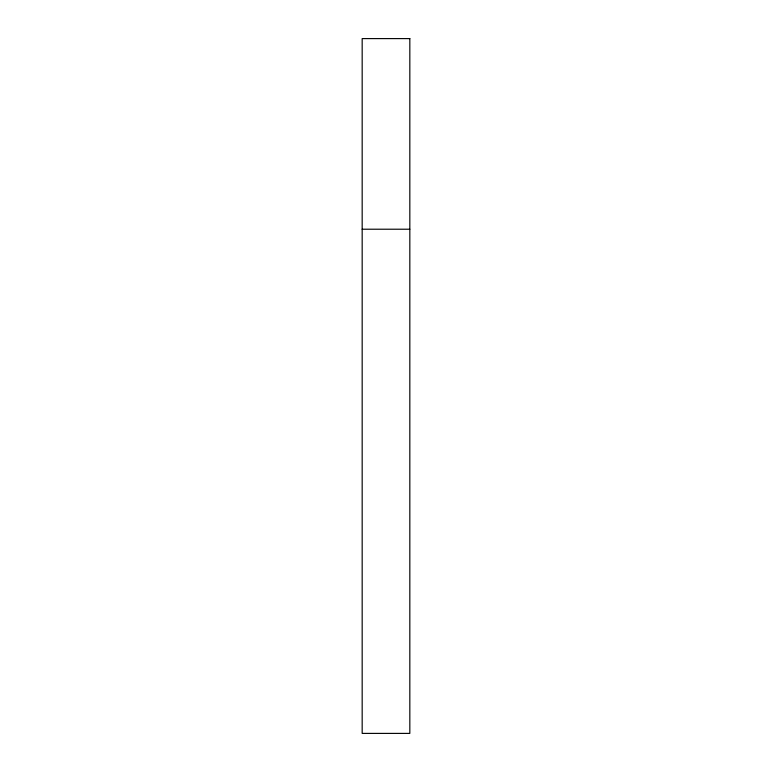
<?xml version="1.0" encoding="UTF-8"?>
<svg xmlns="http://www.w3.org/2000/svg" width="772" height="772" viewBox="0 0 772 772"><rect width="100%" height="100%" fill="white"/><g stroke="black" fill="none" stroke-linecap="round" stroke-linejoin="round"><path stroke-width="1.16" d="M362.174 229.216L409.826 229.216M409.826 38.6L362.174 38.6L362.174 733.4L409.826 733.4L409.826 38.6"/></g></svg>
